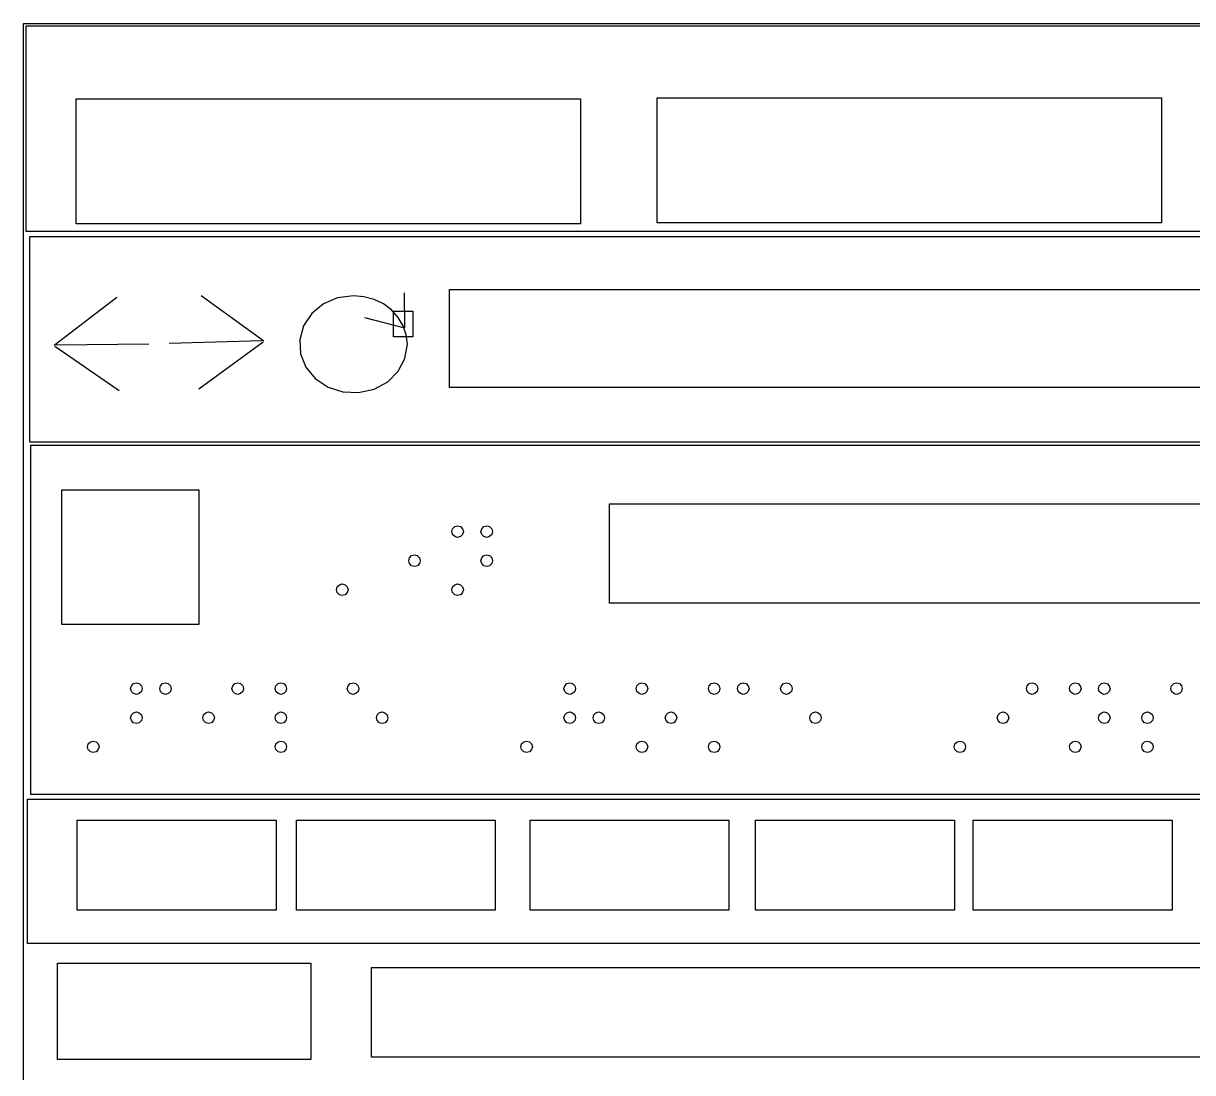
# Model space of a CAD drawing. Extents: x 16 to 241, y 14 to 239.
# Drawn here: x 15.6 to 143.3, y 124.5 to 239.1 of the extents above; entities that cross this region are included whole.
import ezdxf

# ---------------------------------------------------------------- set-up
doc = ezdxf.new("R2010")
doc.units = 0

msp = doc.modelspace()

# ---------------------------------------------------------------- linework, layer by layer
at = {"layer": 'Layer 1'}
for p, q in [((15.622904, 239.051199), (240.622904, 239.051199)), ((15.622904, 14.051199), (15.622904, 239.051199)), ((15.938021, 238.796502), (240.662131, 238.796502)), ((15.938021, 216.316411), (15.938021, 238.796502)), ((21.394562, 230.830282), (76.421986, 230.830282)), ((21.394562, 217.18208), (21.394562, 230.830282)), ((76.421986, 230.830282), (76.421986, 217.18208)), ((84.816246, 230.927874), (139.84367, 230.927874)), ((84.816246, 217.279672), (84.816246, 230.927874)), ((139.84367, 230.927874), (139.84367, 217.279672)), ((76.421986, 217.18208), (21.394562, 217.18208)), ((139.84367, 217.279672), (84.816246, 217.279672)), ((240.662131, 216.316411), (15.938021, 216.316411)), ((16.315874, 215.803894), (240.651204, 215.803894)), ((16.315874, 193.32303), (16.315874, 215.803894)), ((35.03375, 209.343984), (41.872516, 204.382913)), ((51.648441, 209.321102), (49.922377, 209.088294)), ((52.802209, 209.21828), (51.648441, 209.321102)), ((51.648441, 209.321102), (51.648441, 209.321102)), ((57.18871, 209.624085), (57.23199, 205.858437)), ((62.133102, 210.011616), (194.909742, 210.011616)), ((62.133102, 199.301016), (62.133102, 210.011616)), ((25.816397, 209.115187), (18.977631, 203.877905)), ((48.378059, 208.427519), (47.10932, 207.39525)), ((49.922377, 209.088294), (48.378059, 208.427519)), ((53.901119, 208.917495), (52.802209, 209.21828)), ((54.914292, 208.430269), (53.901119, 208.917495)), ((55.810848, 207.768121), (54.914292, 208.430269)), ((47.10932, 207.39525), (46.209994, 206.047961)), ((52.860378, 206.940519), (57.231993, 205.815154)), ((56.545967, 206.960562), (55.810848, 207.768121)), ((56.020058, 207.633053), (58.140941, 207.633053)), ((56.020058, 204.819637), (56.020058, 207.633053)), ((57.086888, 206.047961), (56.545967, 206.960562)), ((58.140941, 207.633053), (58.140941, 204.819637)), ((46.209994, 206.047961), (45.788248, 204.522489)), ((57.42082, 205.058134), (57.086888, 206.047961)), ((31.5278, 204.138233), (41.656099, 204.417457)), ((34.77405, 199.161914), (41.785949, 204.292851)), ((45.788248, 204.522489), (45.875017, 202.984485)), ((58.140941, 204.819637), (56.020058, 204.819637)), ((57.534973, 204.018894), (57.42082, 205.058134)), ((26.076097, 198.943606), (19.064198, 203.791339)), ((29.322347, 204.051038), (19.194048, 203.921189)), ((45.875017, 202.984485), (46.448284, 201.533645)), ((57.276509, 202.464167), (57.534973, 204.018894)), ((56.542914, 201.073145), (57.276509, 202.464167)), ((46.448284, 201.533645), (47.486034, 200.269667)), ((55.396885, 199.930348), (56.542914, 201.073145)), ((47.486034, 200.269667), (48.889308, 199.334929)), ((48.889308, 199.334929), (50.500036, 198.818567)), ((52.207534, 198.740411), (53.901119, 199.120293)), ((53.901119, 199.120293), (55.396885, 199.930348)), ((194.909742, 199.301016), (62.133102, 199.301016)), ((50.500036, 198.818567), (52.207534, 198.740411)), ((240.651204, 193.32303), (16.315874, 193.32303)), ((16.42671, 193.01104), (239.9286, 193.01104)), ((16.42671, 154.858692), (16.42671, 193.01104)), ((19.832645, 188.136032), (34.768341, 188.136032)), ((19.832645, 173.445184), (19.832645, 188.136032)), ((34.768341, 188.136032), (34.768341, 173.445184)), ((79.59346, 186.590942), (177.980431, 186.590942)), ((79.59346, 175.746515), (79.59346, 186.590942)), ((62.393998, 183.57488), (62.476108, 183.89238)), ((62.393998, 183.57488), (62.476108, 183.89238)), ((62.476108, 183.89238), (62.711496, 184.122293)), ((62.476108, 183.89238), (62.711496, 184.122293)), ((62.711496, 184.122293), (63.023521, 184.204403)), ((62.711496, 184.122293), (63.023521, 184.204403)), ((63.023521, 184.204403), (63.330073, 184.122293)), ((63.023521, 184.204403), (63.023521, 184.204403)), ((63.023521, 184.204403), (63.330073, 184.122293)), ((63.023521, 184.204403), (63.023521, 184.204403)), ((63.330073, 184.122293), (63.565461, 183.89238)), ((63.330073, 184.122293), (63.565461, 183.89238)), ((63.565461, 183.89238), (63.653051, 183.57488)), ((63.565461, 183.89238), (63.653051, 183.57488)), ((65.568998, 183.57488), (65.651108, 183.89238)), ((65.568998, 183.57488), (65.651108, 183.89238)), ((65.651108, 183.89238), (65.886495, 184.122293)), ((65.651108, 183.89238), (65.886495, 184.122293)), ((65.886495, 184.122293), (66.198521, 184.204403)), ((65.886495, 184.122293), (66.198521, 184.204403)), ((66.198521, 184.204403), (66.505073, 184.122293)), ((66.198521, 184.204403), (66.198521, 184.204403)), ((66.198521, 184.204403), (66.505073, 184.122293)), ((66.198521, 184.204403), (66.198521, 184.204403)), ((66.505073, 184.122293), (66.740461, 183.89238)), ((66.505073, 184.122293), (66.740461, 183.89238)), ((66.740461, 183.89238), (66.828051, 183.57488)), ((66.740461, 183.89238), (66.828051, 183.57488)), ((62.476108, 183.262854), (62.393998, 183.57488)), ((62.476108, 183.262854), (62.393998, 183.57488)), ((62.711496, 183.027466), (62.476108, 183.262854)), ((62.711496, 183.027466), (62.476108, 183.262854)), ((63.023521, 182.945356), (62.711496, 183.027466)), ((63.023521, 182.945356), (62.711496, 183.027466)), ((63.335547, 183.027466), (63.023521, 182.945356)), ((63.335547, 183.027466), (63.023521, 182.945356)), ((63.565461, 183.262854), (63.335547, 183.027466)), ((63.565461, 183.262854), (63.335547, 183.027466)), ((63.653051, 183.57488), (63.565461, 183.262854)), ((63.653051, 183.57488), (63.565461, 183.262854)), ((65.651108, 183.262854), (65.568998, 183.57488)), ((65.651108, 183.262854), (65.568998, 183.57488)), ((65.886495, 183.027466), (65.651108, 183.262854)), ((65.886495, 183.027466), (65.651108, 183.262854)), ((66.198521, 182.945356), (65.886495, 183.027466)), ((66.198521, 182.945356), (65.886495, 183.027466)), ((66.510547, 183.027466), (66.198521, 182.945356)), ((66.510547, 183.027466), (66.198521, 182.945356)), ((66.740461, 183.262854), (66.510547, 183.027466)), ((66.740461, 183.262854), (66.510547, 183.027466)), ((66.828051, 183.57488), (66.740461, 183.262854)), ((66.828051, 183.57488), (66.740461, 183.262854)), ((57.686242, 180.399881), (57.768352, 180.717381)), ((57.686242, 180.399881), (57.768352, 180.717381)), ((57.768352, 180.087855), (57.686242, 180.399881)), ((57.768352, 180.087855), (57.686242, 180.399881)), ((57.768352, 180.717381), (58.00374, 180.947294)), ((57.768352, 180.717381), (58.00374, 180.947294)), ((58.00374, 179.852467), (57.768352, 180.087855)), ((58.00374, 179.852467), (57.768352, 180.087855)), ((58.00374, 180.947294), (58.315766, 181.029404)), ((58.00374, 180.947294), (58.315766, 181.029404)), ((58.315766, 181.029404), (58.622318, 180.947294)), ((58.315766, 181.029404), (58.315766, 181.029404)), ((58.315766, 181.029404), (58.622318, 180.947294)), ((58.315766, 181.029404), (58.315766, 181.029404)), ((58.622318, 180.947294), (58.857706, 180.717381)), ((58.622318, 180.947294), (58.857706, 180.717381)), ((58.857706, 180.087855), (58.627792, 179.852467)), ((58.857706, 180.087855), (58.627792, 179.852467)), ((58.857706, 180.717381), (58.945296, 180.399881)), ((58.857706, 180.717381), (58.945296, 180.399881)), ((58.945296, 180.399881), (58.857706, 180.087855)), ((58.945296, 180.399881), (58.857706, 180.087855)), ((65.568998, 180.399881), (65.651108, 180.717381)), ((65.568998, 180.399881), (65.651108, 180.717381)), ((65.651108, 180.087855), (65.568998, 180.399881)), ((65.651108, 180.087855), (65.568998, 180.399881)), ((65.651108, 180.717381), (65.886495, 180.947294)), ((65.651108, 180.717381), (65.886495, 180.947294)), ((65.886495, 179.852467), (65.651108, 180.087855)), ((65.886495, 179.852467), (65.651108, 180.087855)), ((65.886495, 180.947294), (66.198521, 181.029404)), ((65.886495, 180.947294), (66.198521, 181.029404)), ((66.198521, 181.029404), (66.505073, 180.947294)), ((66.198521, 181.029404), (66.198521, 181.029404)), ((66.198521, 181.029404), (66.505073, 180.947294)), ((66.198521, 181.029404), (66.198521, 181.029404)), ((66.505073, 180.947294), (66.740461, 180.717381)), ((66.505073, 180.947294), (66.740461, 180.717381)), ((66.740461, 180.087855), (66.510547, 179.852467)), ((66.740461, 180.087855), (66.510547, 179.852467)), ((66.740461, 180.717381), (66.828051, 180.399881)), ((66.740461, 180.717381), (66.828051, 180.399881)), ((66.828051, 180.399881), (66.740461, 180.087855)), ((66.828051, 180.399881), (66.740461, 180.087855)), ((58.315766, 179.770357), (58.00374, 179.852467)), ((58.315766, 179.770357), (58.00374, 179.852467)), ((58.627792, 179.852467), (58.315766, 179.770357)), ((58.627792, 179.852467), (58.315766, 179.770357)), ((66.198521, 179.770357), (65.886495, 179.852467)), ((66.198521, 179.770357), (65.886495, 179.852467)), ((66.510547, 179.852467), (66.198521, 179.770357)), ((66.510547, 179.852467), (66.198521, 179.770357)), ((49.803487, 177.22488), (49.885597, 177.54238)), ((49.803487, 177.22488), (49.885597, 177.54238)), ((49.885597, 177.54238), (50.120985, 177.772294)), ((49.885597, 177.54238), (50.120985, 177.772294)), ((50.120985, 177.772294), (50.433011, 177.854404)), ((50.120985, 177.772294), (50.433011, 177.854404)), ((50.433011, 177.854404), (50.739563, 177.772294)), ((50.433011, 177.854404), (50.433011, 177.854404)), ((50.433011, 177.854404), (50.739563, 177.772294)), ((50.433011, 177.854404), (50.433011, 177.854404)), ((50.739563, 177.772294), (50.97495, 177.54238)), ((50.739563, 177.772294), (50.97495, 177.54238)), ((50.97495, 177.54238), (51.06254, 177.22488)), ((50.97495, 177.54238), (51.06254, 177.22488)), ((62.393998, 177.22488), (62.476108, 177.54238)), ((62.393998, 177.22488), (62.476108, 177.54238)), ((62.476108, 177.54238), (62.711496, 177.772294)), ((62.476108, 177.54238), (62.711496, 177.772294)), ((62.711496, 177.772294), (63.023521, 177.854404)), ((62.711496, 177.772294), (63.023521, 177.854404)), ((63.023521, 177.854404), (63.330073, 177.772294)), ((63.023521, 177.854404), (63.023521, 177.854404)), ((63.023521, 177.854404), (63.330073, 177.772294)), ((63.023521, 177.854404), (63.023521, 177.854404)), ((63.330073, 177.772294), (63.565461, 177.54238)), ((63.330073, 177.772294), (63.565461, 177.54238)), ((63.565461, 177.54238), (63.653051, 177.22488)), ((63.565461, 177.54238), (63.653051, 177.22488)), ((49.885597, 176.912854), (49.803487, 177.22488)), ((49.885597, 176.912854), (49.803487, 177.22488)), ((50.120985, 176.677466), (49.885597, 176.912854)), ((50.120985, 176.677466), (49.885597, 176.912854)), ((50.433011, 176.595356), (50.120985, 176.677466)), ((50.433011, 176.595356), (50.120985, 176.677466)), ((50.745037, 176.677466), (50.433011, 176.595356)), ((50.745037, 176.677466), (50.433011, 176.595356)), ((50.97495, 176.912854), (50.745037, 176.677466)), ((50.97495, 176.912854), (50.745037, 176.677466)), ((51.06254, 177.22488), (50.97495, 176.912854)), ((51.06254, 177.22488), (50.97495, 176.912854)), ((62.476108, 176.912854), (62.393998, 177.22488)), ((62.476108, 176.912854), (62.393998, 177.22488)), ((62.711496, 176.677466), (62.476108, 176.912854)), ((62.711496, 176.677466), (62.476108, 176.912854)), ((63.023521, 176.595356), (62.711496, 176.677466)), ((63.023521, 176.595356), (62.711496, 176.677466)), ((63.335547, 176.677466), (63.023521, 176.595356)), ((63.335547, 176.677466), (63.023521, 176.595356)), ((63.565461, 176.912854), (63.335547, 176.677466)), ((63.565461, 176.912854), (63.335547, 176.677466)), ((63.653051, 177.22488), (63.565461, 176.912854)), ((63.653051, 177.22488), (63.565461, 176.912854)), ((177.980431, 175.746515), (79.59346, 175.746515)), ((34.768341, 173.445184), (19.832645, 173.445184)), ((27.333174, 166.435559), (27.415284, 166.753059)), ((27.333174, 166.435559), (27.415284, 166.753059)), ((27.415284, 166.123533), (27.333174, 166.435559)), ((27.415284, 166.123533), (27.333174, 166.435559)), ((27.415284, 166.753059), (27.650672, 166.982973)), ((27.415284, 166.753059), (27.650672, 166.982973)), ((27.650672, 165.888145), (27.415284, 166.123533)), ((27.650672, 165.888145), (27.415284, 166.123533)), ((27.650672, 166.982973), (27.962698, 167.065083)), ((27.650672, 166.982973), (27.962698, 167.065083)), ((27.962698, 167.065083), (28.26925, 166.982973)), ((27.962698, 167.065083), (27.962698, 167.065083)), ((27.962698, 167.065083), (28.26925, 166.982973)), ((27.962698, 167.065083), (27.962698, 167.065083)), ((28.26925, 166.982973), (28.504638, 166.753059)), ((28.26925, 166.982973), (28.504638, 166.753059)), ((28.504638, 166.123533), (28.274724, 165.888145)), ((28.504638, 166.123533), (28.274724, 165.888145)), ((28.504638, 166.753059), (28.592228, 166.435559)), ((28.504638, 166.753059), (28.592228, 166.435559)), ((28.592228, 166.435559), (28.504638, 166.123533)), ((28.592228, 166.435559), (28.504638, 166.123533)), ((30.508174, 166.435559), (30.590284, 166.753059)), ((30.508174, 166.435559), (30.590284, 166.753059)), ((30.590284, 166.123533), (30.508174, 166.435559)), ((30.590284, 166.123533), (30.508174, 166.435559)), ((30.590284, 166.753059), (30.825672, 166.982973)), ((30.590284, 166.753059), (30.825672, 166.982973)), ((30.825672, 165.888145), (30.590284, 166.123533)), ((30.825672, 165.888145), (30.590284, 166.123533)), ((30.825672, 166.982973), (31.137698, 167.065083)), ((30.825672, 166.982973), (31.137698, 167.065083)), ((31.137698, 167.065083), (31.44425, 166.982973)), ((31.137698, 167.065083), (31.137698, 167.065083)), ((31.137698, 167.065083), (31.44425, 166.982973)), ((31.137698, 167.065083), (31.137698, 167.065083)), ((31.44425, 166.982973), (31.679638, 166.753059)), ((31.44425, 166.982973), (31.679638, 166.753059)), ((31.679638, 166.123533), (31.449724, 165.888145)), ((31.679638, 166.123533), (31.449724, 165.888145)), ((31.679638, 166.753059), (31.767228, 166.435559)), ((31.679638, 166.753059), (31.767228, 166.435559)), ((31.767228, 166.435559), (31.679638, 166.123533)), ((31.767228, 166.435559), (31.679638, 166.123533)), ((38.390929, 166.435559), (38.473039, 166.753059)), ((38.390929, 166.435559), (38.473039, 166.753059)), ((38.473039, 166.123533), (38.390929, 166.435559)), ((38.473039, 166.123533), (38.390929, 166.435559)), ((38.473039, 166.753059), (38.708427, 166.982973)), ((38.473039, 166.753059), (38.708427, 166.982973)), ((38.708427, 165.888145), (38.473039, 166.123533)), ((38.708427, 165.888145), (38.473039, 166.123533)), ((38.708427, 166.982973), (39.020453, 167.065083)), ((38.708427, 166.982973), (39.020453, 167.065083)), ((39.020453, 167.065083), (39.327005, 166.982973)), ((39.020453, 167.065083), (39.020453, 167.065083)), ((39.020453, 167.065083), (39.327005, 166.982973)), ((39.020453, 167.065083), (39.020453, 167.065083)), ((39.327005, 166.982973), (39.562393, 166.753059)), ((39.327005, 166.982973), (39.562393, 166.753059)), ((39.562393, 166.123533), (39.332479, 165.888145)), ((39.562393, 166.123533), (39.332479, 165.888145)), ((39.562393, 166.753059), (39.649983, 166.435559)), ((39.562393, 166.753059), (39.649983, 166.435559)), ((39.649983, 166.435559), (39.562393, 166.123533)), ((39.649983, 166.435559), (39.562393, 166.123533)), ((43.098685, 166.435559), (43.180795, 166.753059)), ((43.098685, 166.435559), (43.180795, 166.753059)), ((43.180795, 166.123533), (43.098685, 166.435559)), ((43.180795, 166.123533), (43.098685, 166.435559)), ((43.180795, 166.753059), (43.416183, 166.982973)), ((43.180795, 166.753059), (43.416183, 166.982973)), ((43.416183, 165.888145), (43.180795, 166.123533)), ((43.416183, 165.888145), (43.180795, 166.123533)), ((43.416183, 166.982973), (43.728209, 167.065083)), ((43.416183, 166.982973), (43.728209, 167.065083)), ((43.728209, 167.065083), (44.03476, 166.982973)), ((43.728209, 167.065083), (43.728209, 167.065083)), ((43.728209, 167.065083), (44.03476, 166.982973)), ((43.728209, 167.065083), (43.728209, 167.065083)), ((44.03476, 166.982973), (44.270148, 166.753059)), ((44.03476, 166.982973), (44.270148, 166.753059)), ((44.270148, 166.123533), (44.040234, 165.888145)), ((44.270148, 166.123533), (44.040234, 165.888145)), ((44.270148, 166.753059), (44.357738, 166.435559)), ((44.270148, 166.753059), (44.357738, 166.435559)), ((44.357738, 166.435559), (44.270148, 166.123533)), ((44.357738, 166.435559), (44.270148, 166.123533)), ((50.98144, 166.435559), (51.06355, 166.753059)), ((50.98144, 166.435559), (51.06355, 166.753059)), ((51.06355, 166.123533), (50.98144, 166.435559)), ((51.06355, 166.123533), (50.98144, 166.435559)), ((51.06355, 166.753059), (51.298938, 166.982973)), ((51.06355, 166.753059), (51.298938, 166.982973)), ((51.298938, 165.888145), (51.06355, 166.123533)), ((51.298938, 165.888145), (51.06355, 166.123533)), ((51.298938, 166.982973), (51.610964, 167.065083)), ((51.298938, 166.982973), (51.610964, 167.065083)), ((51.610964, 167.065083), (51.917516, 166.982973)), ((51.610964, 167.065083), (51.610964, 167.065083)), ((51.610964, 167.065083), (51.917516, 166.982973)), ((51.610964, 167.065083), (51.610964, 167.065083)), ((51.917516, 166.982973), (52.152903, 166.753059)), ((51.917516, 166.982973), (52.152903, 166.753059)), ((52.152903, 166.123533), (51.92299, 165.888145)), ((52.152903, 166.123533), (51.92299, 165.888145)), ((52.152903, 166.753059), (52.240493, 166.435559)), ((52.152903, 166.753059), (52.240493, 166.435559)), ((52.240493, 166.435559), (52.152903, 166.123533)), ((52.240493, 166.435559), (52.152903, 166.123533)), ((74.629706, 166.435559), (74.711816, 166.753059)), ((74.629706, 166.435559), (74.711816, 166.753059)), ((74.711816, 166.123533), (74.629706, 166.435559)), ((74.711816, 166.123533), (74.629706, 166.435559)), ((74.711816, 166.753059), (74.947204, 166.982973)), ((74.711816, 166.753059), (74.947204, 166.982973)), ((74.947204, 165.888145), (74.711816, 166.123533)), ((74.947204, 165.888145), (74.711816, 166.123533)), ((74.947204, 166.982973), (75.25923, 167.065083)), ((74.947204, 166.982973), (75.25923, 167.065083)), ((75.25923, 167.065083), (75.565781, 166.982973)), ((75.25923, 167.065083), (75.25923, 167.065083)), ((75.25923, 167.065083), (75.565781, 166.982973)), ((75.25923, 167.065083), (75.25923, 167.065083)), ((75.565781, 166.982973), (75.801169, 166.753059)), ((75.565781, 166.982973), (75.801169, 166.753059)), ((75.801169, 166.123533), (75.571255, 165.888145)), ((75.801169, 166.123533), (75.571255, 165.888145)), ((75.801169, 166.753059), (75.888759, 166.435559)), ((75.801169, 166.753059), (75.888759, 166.435559)), ((75.888759, 166.435559), (75.801169, 166.123533)), ((75.888759, 166.435559), (75.801169, 166.123533)), ((82.512461, 166.435559), (82.594571, 166.753059)), ((82.512461, 166.435559), (82.594571, 166.753059)), ((82.594571, 166.123533), (82.512461, 166.435559)), ((82.594571, 166.123533), (82.512461, 166.435559)), ((82.594571, 166.753059), (82.829959, 166.982973)), ((82.594571, 166.753059), (82.829959, 166.982973)), ((82.829959, 165.888145), (82.594571, 166.123533)), ((82.829959, 165.888145), (82.594571, 166.123533)), ((82.829959, 166.982973), (83.141985, 167.065083)), ((82.829959, 166.982973), (83.141985, 167.065083)), ((83.141985, 167.065083), (83.448537, 166.982973)), ((83.141985, 167.065083), (83.141985, 167.065083)), ((83.141985, 167.065083), (83.448537, 166.982973)), ((83.141985, 167.065083), (83.141985, 167.065083)), ((83.448537, 166.982973), (83.683925, 166.753059)), ((83.448537, 166.982973), (83.683925, 166.753059)), ((83.683925, 166.123533), (83.454011, 165.888145)), ((83.683925, 166.123533), (83.454011, 165.888145)), ((83.683925, 166.753059), (83.771515, 166.435559)), ((83.683925, 166.753059), (83.771515, 166.435559)), ((83.771515, 166.435559), (83.683925, 166.123533)), ((83.771515, 166.435559), (83.683925, 166.123533)), ((90.395213, 166.435559), (90.477323, 166.753059)), ((90.395213, 166.435559), (90.477323, 166.753059)), ((90.477323, 166.123533), (90.395213, 166.435559)), ((90.477323, 166.123533), (90.395213, 166.435559)), ((90.477323, 166.753059), (90.712711, 166.982973)), ((90.477323, 166.753059), (90.712711, 166.982973)), ((90.712711, 165.888145), (90.477323, 166.123533)), ((90.712711, 165.888145), (90.477323, 166.123533)), ((90.712711, 166.982973), (91.024736, 167.065083)), ((90.712711, 166.982973), (91.024736, 167.065083)), ((91.024736, 167.065083), (91.331288, 166.982973)), ((91.024736, 167.065083), (91.024736, 167.065083)), ((91.024736, 167.065083), (91.331288, 166.982973)), ((91.024736, 167.065083), (91.024736, 167.065083)), ((91.331288, 166.982973), (91.566676, 166.753059)), ((91.331288, 166.982973), (91.566676, 166.753059)), ((91.566676, 166.123533), (91.336762, 165.888145)), ((91.566676, 166.123533), (91.336762, 165.888145)), ((91.566676, 166.753059), (91.654266, 166.435559)), ((91.566676, 166.753059), (91.654266, 166.435559)), ((91.654266, 166.435559), (91.566676, 166.123533)), ((91.654266, 166.435559), (91.566676, 166.123533)), ((93.570213, 166.435559), (93.652323, 166.753059)), ((93.570213, 166.435559), (93.652323, 166.753059)), ((93.652323, 166.123533), (93.570213, 166.435559)), ((93.652323, 166.123533), (93.570213, 166.435559)), ((93.652323, 166.753059), (93.88771, 166.982973)), ((93.652323, 166.753059), (93.88771, 166.982973)), ((93.88771, 165.888145), (93.652323, 166.123533)), ((93.88771, 165.888145), (93.652323, 166.123533)), ((93.88771, 166.982973), (94.199736, 167.065083)), ((93.88771, 166.982973), (94.199736, 167.065083)), ((94.199736, 167.065083), (94.506288, 166.982973)), ((94.199736, 167.065083), (94.199736, 167.065083)), ((94.199736, 167.065083), (94.506288, 166.982973)), ((94.199736, 167.065083), (94.199736, 167.065083)), ((94.506288, 166.982973), (94.741676, 166.753059)), ((94.506288, 166.982973), (94.741676, 166.753059)), ((94.741676, 166.123533), (94.511762, 165.888145)), ((94.741676, 166.123533), (94.511762, 165.888145)), ((94.741676, 166.753059), (94.829266, 166.435559)), ((94.741676, 166.753059), (94.829266, 166.435559)), ((94.829266, 166.435559), (94.741676, 166.123533)), ((94.829266, 166.435559), (94.741676, 166.123533)), ((98.277972, 166.435559), (98.360082, 166.753059)), ((98.277972, 166.435559), (98.360082, 166.753059)), ((98.360082, 166.123533), (98.277972, 166.435559)), ((98.360082, 166.123533), (98.277972, 166.435559)), ((98.360082, 166.753059), (98.59547, 166.982973)), ((98.360082, 166.753059), (98.59547, 166.982973)), ((98.59547, 165.888145), (98.360082, 166.123533)), ((98.59547, 165.888145), (98.360082, 166.123533)), ((98.59547, 166.982973), (98.907495, 167.065083)), ((98.59547, 166.982973), (98.907495, 167.065083)), ((98.907495, 167.065083), (99.214047, 166.982973)), ((98.907495, 167.065083), (98.907495, 167.065083)), ((98.907495, 167.065083), (99.214047, 166.982973)), ((98.907495, 167.065083), (98.907495, 167.065083)), ((99.214047, 166.982973), (99.449435, 166.753059)), ((99.214047, 166.982973), (99.449435, 166.753059)), ((99.449435, 166.123533), (99.219521, 165.888145)), ((99.449435, 166.123533), (99.219521, 165.888145)), ((99.449435, 166.753059), (99.537025, 166.435559)), ((99.449435, 166.753059), (99.537025, 166.435559)), ((99.537025, 166.435559), (99.449435, 166.123533)), ((99.537025, 166.435559), (99.449435, 166.123533)), ((125.10124, 166.435559), (125.18334, 166.753059)), ((125.10124, 166.435559), (125.18334, 166.753059)), ((125.18334, 166.123533), (125.10124, 166.435559)), ((125.18334, 166.123533), (125.10124, 166.435559)), ((125.18334, 166.753059), (125.41873, 166.982973)), ((125.18334, 166.753059), (125.41873, 166.982973)), ((125.41873, 165.888145), (125.18334, 166.123533)), ((125.41873, 165.888145), (125.18334, 166.123533)), ((125.41873, 166.982973), (125.73076, 167.065083)), ((125.41873, 166.982973), (125.73076, 167.065083)), ((125.73076, 167.065083), (126.03731, 166.982973)), ((125.73076, 167.065083), (125.73076, 167.065083)), ((125.73076, 167.065083), (126.03731, 166.982973)), ((125.73076, 167.065083), (125.73076, 167.065083)), ((126.03731, 166.982973), (126.2727, 166.753059)), ((126.03731, 166.982973), (126.2727, 166.753059)), ((126.2727, 166.123533), (126.04278, 165.888145)), ((126.2727, 166.123533), (126.04278, 165.888145)), ((126.2727, 166.753059), (126.3603, 166.435559)), ((126.2727, 166.753059), (126.3603, 166.435559)), ((126.3603, 166.435559), (126.2727, 166.123533)), ((126.3603, 166.435559), (126.2727, 166.123533)), ((129.809, 166.435559), (129.8911, 166.753059)), ((129.809, 166.435559), (129.8911, 166.753059)), ((129.8911, 166.123533), (129.809, 166.435559)), ((129.8911, 166.123533), (129.809, 166.435559)), ((129.8911, 166.753059), (130.12649, 166.982973)), ((129.8911, 166.753059), (130.12649, 166.982973)), ((130.12649, 165.888145), (129.8911, 166.123533)), ((130.12649, 165.888145), (129.8911, 166.123533)), ((130.12649, 166.982973), (130.43852, 167.065083)), ((130.12649, 166.982973), (130.43852, 167.065083)), ((130.43852, 167.065083), (130.74507, 166.982973)), ((130.43852, 167.065083), (130.43852, 167.065083)), ((130.43852, 167.065083), (130.74507, 166.982973)), ((130.43852, 167.065083), (130.43852, 167.065083)), ((130.74507, 166.982973), (130.98046, 166.753059)), ((130.74507, 166.982973), (130.98046, 166.753059)), ((130.98046, 166.123533), (130.75054, 165.888145)), ((130.98046, 166.123533), (130.75054, 165.888145)), ((130.98046, 166.753059), (131.06806, 166.435559)), ((130.98046, 166.753059), (131.06806, 166.435559)), ((131.06806, 166.435559), (130.98046, 166.123533)), ((131.06806, 166.435559), (130.98046, 166.123533)), ((132.984, 166.435559), (133.0661, 166.753059)), ((132.984, 166.435559), (133.0661, 166.753059)), ((133.0661, 166.123533), (132.984, 166.435559)), ((133.0661, 166.123533), (132.984, 166.435559)), ((133.0661, 166.753059), (133.30149, 166.982973)), ((133.0661, 166.753059), (133.30149, 166.982973)), ((133.30149, 165.888145), (133.0661, 166.123533)), ((133.30149, 165.888145), (133.0661, 166.123533)), ((133.30149, 166.982973), (133.61352, 167.065083)), ((133.30149, 166.982973), (133.61352, 167.065083)), ((133.61352, 167.065083), (133.92007, 166.982973)), ((133.61352, 167.065083), (133.61352, 167.065083)), ((133.61352, 167.065083), (133.92007, 166.982973)), ((133.61352, 167.065083), (133.61352, 167.065083)), ((133.92007, 166.982973), (134.15546, 166.753059)), ((133.92007, 166.982973), (134.15546, 166.753059)), ((134.15546, 166.123533), (133.92554, 165.888145)), ((134.15546, 166.123533), (133.92554, 165.888145)), ((134.15546, 166.753059), (134.24306, 166.435559)), ((134.15546, 166.753059), (134.24306, 166.435559)), ((134.24306, 166.435559), (134.15546, 166.123533)), ((134.24306, 166.435559), (134.15546, 166.123533)), ((140.86676, 166.435559), (140.94886, 166.753059)), ((140.86676, 166.435559), (140.94886, 166.753059)), ((140.94886, 166.123533), (140.86676, 166.435559)), ((140.94886, 166.123533), (140.86676, 166.435559)), ((140.94886, 166.753059), (141.18425, 166.982973)), ((140.94886, 166.753059), (141.18425, 166.982973)), ((141.18425, 165.888145), (140.94886, 166.123533)), ((141.18425, 165.888145), (140.94886, 166.123533)), ((141.18425, 166.982973), (141.49628, 167.065083)), ((141.18425, 166.982973), (141.49628, 167.065083)), ((141.49628, 167.065083), (141.80283, 166.982973)), ((141.49628, 167.065083), (141.49628, 167.065083)), ((141.49628, 167.065083), (141.80283, 166.982973)), ((141.49628, 167.065083), (141.49628, 167.065083)), ((141.80283, 166.982973), (142.03822, 166.753059)), ((141.80283, 166.982973), (142.03822, 166.753059)), ((142.03822, 166.123533), (141.8083, 165.888145)), ((142.03822, 166.123533), (141.8083, 165.888145)), ((142.03822, 166.753059), (142.12582, 166.435559)), ((142.03822, 166.753059), (142.12582, 166.435559)), ((142.12582, 166.435559), (142.03822, 166.123533)), ((142.12582, 166.435559), (142.03822, 166.123533)), ((27.962698, 165.806035), (27.650672, 165.888145)), ((27.962698, 165.806035), (27.650672, 165.888145)), ((28.274724, 165.888145), (27.962698, 165.806035)), ((28.274724, 165.888145), (27.962698, 165.806035)), ((31.137698, 165.806035), (30.825672, 165.888145)), ((31.137698, 165.806035), (30.825672, 165.888145)), ((31.449724, 165.888145), (31.137698, 165.806035)), ((31.449724, 165.888145), (31.137698, 165.806035)), ((39.020453, 165.806035), (38.708427, 165.888145)), ((39.020453, 165.806035), (38.708427, 165.888145)), ((39.332479, 165.888145), (39.020453, 165.806035)), ((39.332479, 165.888145), (39.020453, 165.806035)), ((43.728209, 165.806035), (43.416183, 165.888145)), ((43.728209, 165.806035), (43.416183, 165.888145)), ((44.040234, 165.888145), (43.728209, 165.806035)), ((44.040234, 165.888145), (43.728209, 165.806035)), ((51.610964, 165.806035), (51.298938, 165.888145)), ((51.610964, 165.806035), (51.298938, 165.888145)), ((51.92299, 165.888145), (51.610964, 165.806035)), ((51.92299, 165.888145), (51.610964, 165.806035)), ((75.25923, 165.806035), (74.947204, 165.888145)), ((75.25923, 165.806035), (74.947204, 165.888145)), ((75.571255, 165.888145), (75.25923, 165.806035)), ((75.571255, 165.888145), (75.25923, 165.806035)), ((83.141985, 165.806035), (82.829959, 165.888145)), ((83.141985, 165.806035), (82.829959, 165.888145)), ((83.454011, 165.888145), (83.141985, 165.806035)), ((83.454011, 165.888145), (83.141985, 165.806035)), ((91.024736, 165.806035), (90.712711, 165.888145)), ((91.024736, 165.806035), (90.712711, 165.888145)), ((91.336762, 165.888145), (91.024736, 165.806035)), ((91.336762, 165.888145), (91.024736, 165.806035)), ((94.199736, 165.806035), (93.88771, 165.888145)), ((94.199736, 165.806035), (93.88771, 165.888145)), ((94.511762, 165.888145), (94.199736, 165.806035)), ((94.511762, 165.888145), (94.199736, 165.806035)), ((98.907495, 165.806035), (98.59547, 165.888145)), ((98.907495, 165.806035), (98.59547, 165.888145)), ((99.219521, 165.888145), (98.907495, 165.806035)), ((99.219521, 165.888145), (98.907495, 165.806035)), ((125.73076, 165.806035), (125.41873, 165.888145)), ((125.73076, 165.806035), (125.41873, 165.888145)), ((126.04278, 165.888145), (125.73076, 165.806035)), ((126.04278, 165.888145), (125.73076, 165.806035)), ((130.43852, 165.806035), (130.12649, 165.888145)), ((130.43852, 165.806035), (130.12649, 165.888145)), ((130.75054, 165.888145), (130.43852, 165.806035)), ((130.75054, 165.888145), (130.43852, 165.806035)), ((133.61352, 165.806035), (133.30149, 165.888145)), ((133.61352, 165.806035), (133.30149, 165.888145)), ((133.92554, 165.888145), (133.61352, 165.806035)), ((133.92554, 165.888145), (133.61352, 165.806035)), ((141.49628, 165.806035), (141.18425, 165.888145)), ((141.49628, 165.806035), (141.18425, 165.888145)), ((141.8083, 165.888145), (141.49628, 165.806035)), ((141.8083, 165.888145), (141.49628, 165.806035)), ((27.333174, 163.260559), (27.415284, 163.578059)), ((27.333174, 163.260559), (27.415284, 163.578059)), ((27.415284, 163.578059), (27.650672, 163.807973)), ((27.415284, 163.578059), (27.650672, 163.807973)), ((27.650672, 163.807973), (27.962698, 163.890083)), ((27.650672, 163.807973), (27.962698, 163.890083)), ((27.962698, 163.890083), (28.26925, 163.807973)), ((27.962698, 163.890083), (27.962698, 163.890083)), ((27.962698, 163.890083), (28.26925, 163.807973)), ((27.962698, 163.890083), (27.962698, 163.890083)), ((28.26925, 163.807973), (28.504638, 163.578059)), ((28.26925, 163.807973), (28.504638, 163.578059)), ((28.504638, 163.578059), (28.592228, 163.260559)), ((28.504638, 163.578059), (28.592228, 163.260559)), ((35.215929, 163.260559), (35.298039, 163.578059)), ((35.215929, 163.260559), (35.298039, 163.578059)), ((35.298039, 163.578059), (35.533427, 163.807973)), ((35.298039, 163.578059), (35.533427, 163.807973)), ((35.533427, 163.807973), (35.845453, 163.890083)), ((35.533427, 163.807973), (35.845453, 163.890083)), ((35.845453, 163.890083), (36.152005, 163.807973)), ((35.845453, 163.890083), (35.845453, 163.890083)), ((35.845453, 163.890083), (36.152005, 163.807973)), ((35.845453, 163.890083), (35.845453, 163.890083)), ((36.152005, 163.807973), (36.387393, 163.578059)), ((36.152005, 163.807973), (36.387393, 163.578059)), ((36.387393, 163.578059), (36.474983, 163.260559)), ((36.387393, 163.578059), (36.474983, 163.260559)), ((43.098685, 163.260559), (43.180795, 163.578059)), ((43.098685, 163.260559), (43.180795, 163.578059)), ((43.180795, 163.578059), (43.416183, 163.807973)), ((43.180795, 163.578059), (43.416183, 163.807973)), ((43.416183, 163.807973), (43.728209, 163.890083)), ((43.416183, 163.807973), (43.728209, 163.890083)), ((43.728209, 163.890083), (44.03476, 163.807973)), ((43.728209, 163.890083), (43.728209, 163.890083)), ((43.728209, 163.890083), (44.03476, 163.807973)), ((43.728209, 163.890083), (43.728209, 163.890083)), ((44.03476, 163.807973), (44.270148, 163.578059)), ((44.03476, 163.807973), (44.270148, 163.578059)), ((44.270148, 163.578059), (44.357738, 163.260559)), ((44.270148, 163.578059), (44.357738, 163.260559)), ((54.15644, 163.260559), (54.23855, 163.578059)), ((54.15644, 163.260559), (54.23855, 163.578059)), ((54.23855, 163.578059), (54.473938, 163.807973)), ((54.23855, 163.578059), (54.473938, 163.807973)), ((54.473938, 163.807973), (54.785964, 163.890083)), ((54.473938, 163.807973), (54.785964, 163.890083)), ((54.785964, 163.890083), (55.092515, 163.807973)), ((54.785964, 163.890083), (54.785964, 163.890083)), ((54.785964, 163.890083), (55.092515, 163.807973)), ((54.785964, 163.890083), (54.785964, 163.890083)), ((55.092515, 163.807973), (55.327903, 163.578059)), ((55.092515, 163.807973), (55.327903, 163.578059)), ((55.327903, 163.578059), (55.415493, 163.260559)), ((55.327903, 163.578059), (55.415493, 163.260559)), ((74.629706, 163.260559), (74.711816, 163.578059)), ((74.629706, 163.260559), (74.711816, 163.578059)), ((74.711816, 163.578059), (74.947204, 163.807973)), ((74.711816, 163.578059), (74.947204, 163.807973)), ((74.947204, 163.807973), (75.25923, 163.890083)), ((74.947204, 163.807973), (75.25923, 163.890083)), ((75.25923, 163.890083), (75.565781, 163.807973)), ((75.25923, 163.890083), (75.25923, 163.890083)), ((75.25923, 163.890083), (75.565781, 163.807973)), ((75.25923, 163.890083), (75.25923, 163.890083)), ((75.565781, 163.807973), (75.801169, 163.578059)), ((75.565781, 163.807973), (75.801169, 163.578059)), ((75.801169, 163.578059), (75.888759, 163.260559)), ((75.801169, 163.578059), (75.888759, 163.260559)), ((77.804706, 163.260559), (77.886816, 163.578059)), ((77.804706, 163.260559), (77.886816, 163.578059)), ((77.886816, 163.578059), (78.122204, 163.807973)), ((77.886816, 163.578059), (78.122204, 163.807973)), ((78.122204, 163.807973), (78.43423, 163.890083)), ((78.122204, 163.807973), (78.43423, 163.890083)), ((78.43423, 163.890083), (78.740781, 163.807973)), ((78.43423, 163.890083), (78.43423, 163.890083)), ((78.43423, 163.890083), (78.740781, 163.807973)), ((78.43423, 163.890083), (78.43423, 163.890083)), ((78.740781, 163.807973), (78.976169, 163.578059)), ((78.740781, 163.807973), (78.976169, 163.578059)), ((78.976169, 163.578059), (79.063759, 163.260559)), ((78.976169, 163.578059), (79.063759, 163.260559)), ((85.687461, 163.260559), (85.769571, 163.578059)), ((85.687461, 163.260559), (85.769571, 163.578059)), ((85.769571, 163.578059), (86.004959, 163.807973)), ((85.769571, 163.578059), (86.004959, 163.807973)), ((86.004959, 163.807973), (86.316985, 163.890083)), ((86.004959, 163.807973), (86.316985, 163.890083)), ((86.316985, 163.890083), (86.623537, 163.807973)), ((86.316985, 163.890083), (86.316985, 163.890083)), ((86.316985, 163.890083), (86.623537, 163.807973)), ((86.316985, 163.890083), (86.316985, 163.890083)), ((86.623537, 163.807973), (86.858925, 163.578059)), ((86.623537, 163.807973), (86.858925, 163.578059)), ((86.858925, 163.578059), (86.946515, 163.260559)), ((86.858925, 163.578059), (86.946515, 163.260559)), ((101.45298, 163.260559), (101.53508, 163.578059)), ((101.45298, 163.260559), (101.53508, 163.578059)), ((101.53508, 163.578059), (101.77047, 163.807973)), ((101.53508, 163.578059), (101.77047, 163.807973)), ((101.77047, 163.807973), (102.0825, 163.890083)), ((101.77047, 163.807973), (102.0825, 163.890083)), ((102.0825, 163.890083), (102.38905, 163.807973)), ((102.0825, 163.890083), (102.0825, 163.890083)), ((102.0825, 163.890083), (102.38905, 163.807973)), ((102.0825, 163.890083), (102.0825, 163.890083)), ((102.38905, 163.807973), (102.62444, 163.578059)), ((102.38905, 163.807973), (102.62444, 163.578059)), ((102.62444, 163.578059), (102.71204, 163.260559)), ((102.62444, 163.578059), (102.71204, 163.260559)), ((121.92624, 163.260559), (122.00834, 163.578059)), ((121.92624, 163.260559), (122.00834, 163.578059)), ((122.00834, 163.578059), (122.24373, 163.807973)), ((122.00834, 163.578059), (122.24373, 163.807973)), ((122.24373, 163.807973), (122.55576, 163.890083)), ((122.24373, 163.807973), (122.55576, 163.890083)), ((122.55576, 163.890083), (122.86231, 163.807973)), ((122.55576, 163.890083), (122.55576, 163.890083)), ((122.55576, 163.890083), (122.86231, 163.807973)), ((122.55576, 163.890083), (122.55576, 163.890083)), ((122.86231, 163.807973), (123.0977, 163.578059)), ((122.86231, 163.807973), (123.0977, 163.578059)), ((123.0977, 163.578059), (123.1853, 163.260559)), ((123.0977, 163.578059), (123.1853, 163.260559)), ((132.984, 163.260559), (133.0661, 163.578059)), ((132.984, 163.260559), (133.0661, 163.578059)), ((133.0661, 163.578059), (133.30149, 163.807973)), ((133.0661, 163.578059), (133.30149, 163.807973)), ((133.30149, 163.807973), (133.61352, 163.890083)), ((133.30149, 163.807973), (133.61352, 163.890083)), ((133.61352, 163.890083), (133.92007, 163.807973)), ((133.61352, 163.890083), (133.61352, 163.890083)), ((133.61352, 163.890083), (133.92007, 163.807973)), ((133.61352, 163.890083), (133.61352, 163.890083)), ((133.92007, 163.807973), (134.15546, 163.578059)), ((133.92007, 163.807973), (134.15546, 163.578059)), ((134.15546, 163.578059), (134.24306, 163.260559)), ((134.15546, 163.578059), (134.24306, 163.260559)), ((137.69176, 163.260559), (137.77386, 163.578059)), ((137.69176, 163.260559), (137.77386, 163.578059)), ((137.77386, 163.578059), (138.00925, 163.807973)), ((137.77386, 163.578059), (138.00925, 163.807973)), ((138.00925, 163.807973), (138.32128, 163.890083)), ((138.00925, 163.807973), (138.32128, 163.890083)), ((138.32128, 163.890083), (138.62783, 163.807973)), ((138.32128, 163.890083), (138.32128, 163.890083)), ((138.32128, 163.890083), (138.62783, 163.807973)), ((138.32128, 163.890083), (138.32128, 163.890083)), ((138.62783, 163.807973), (138.86322, 163.578059)), ((138.62783, 163.807973), (138.86322, 163.578059)), ((138.86322, 163.578059), (138.95082, 163.260559)), ((138.86322, 163.578059), (138.95082, 163.260559)), ((27.415284, 162.948533), (27.333174, 163.260559)), ((27.415284, 162.948533), (27.333174, 163.260559)), ((27.650672, 162.713146), (27.415284, 162.948533)), ((27.650672, 162.713146), (27.415284, 162.948533)), ((27.962698, 162.631036), (27.650672, 162.713146)), ((27.962698, 162.631036), (27.650672, 162.713146)), ((28.274724, 162.713146), (27.962698, 162.631036)), ((28.274724, 162.713146), (27.962698, 162.631036)), ((28.504638, 162.948533), (28.274724, 162.713146)), ((28.504638, 162.948533), (28.274724, 162.713146)), ((28.592228, 163.260559), (28.504638, 162.948533)), ((28.592228, 163.260559), (28.504638, 162.948533)), ((35.298039, 162.948533), (35.215929, 163.260559)), ((35.298039, 162.948533), (35.215929, 163.260559)), ((35.533427, 162.713146), (35.298039, 162.948533)), ((35.533427, 162.713146), (35.298039, 162.948533)), ((35.845453, 162.631036), (35.533427, 162.713146)), ((35.845453, 162.631036), (35.533427, 162.713146)), ((36.157479, 162.713146), (35.845453, 162.631036)), ((36.157479, 162.713146), (35.845453, 162.631036)), ((36.387393, 162.948533), (36.157479, 162.713146)), ((36.387393, 162.948533), (36.157479, 162.713146)), ((36.474983, 163.260559), (36.387393, 162.948533)), ((36.474983, 163.260559), (36.387393, 162.948533)), ((43.180795, 162.948533), (43.098685, 163.260559)), ((43.180795, 162.948533), (43.098685, 163.260559)), ((43.416183, 162.713146), (43.180795, 162.948533)), ((43.416183, 162.713146), (43.180795, 162.948533)), ((43.728209, 162.631036), (43.416183, 162.713146)), ((43.728209, 162.631036), (43.416183, 162.713146)), ((44.040234, 162.713146), (43.728209, 162.631036)), ((44.040234, 162.713146), (43.728209, 162.631036)), ((44.270148, 162.948533), (44.040234, 162.713146)), ((44.270148, 162.948533), (44.040234, 162.713146)), ((44.357738, 163.260559), (44.270148, 162.948533)), ((44.357738, 163.260559), (44.270148, 162.948533)), ((54.23855, 162.948533), (54.15644, 163.260559)), ((54.23855, 162.948533), (54.15644, 163.260559)), ((54.473938, 162.713146), (54.23855, 162.948533)), ((54.473938, 162.713146), (54.23855, 162.948533)), ((54.785964, 162.631036), (54.473938, 162.713146)), ((54.785964, 162.631036), (54.473938, 162.713146)), ((55.09799, 162.713146), (54.785964, 162.631036)), ((55.09799, 162.713146), (54.785964, 162.631036)), ((55.327903, 162.948533), (55.09799, 162.713146)), ((55.327903, 162.948533), (55.09799, 162.713146)), ((55.415493, 163.260559), (55.327903, 162.948533)), ((55.415493, 163.260559), (55.327903, 162.948533)), ((74.711816, 162.948533), (74.629706, 163.260559)), ((74.711816, 162.948533), (74.629706, 163.260559)), ((74.947204, 162.713146), (74.711816, 162.948533)), ((74.947204, 162.713146), (74.711816, 162.948533)), ((75.25923, 162.631036), (74.947204, 162.713146)), ((75.25923, 162.631036), (74.947204, 162.713146)), ((75.571255, 162.713146), (75.25923, 162.631036)), ((75.571255, 162.713146), (75.25923, 162.631036)), ((75.801169, 162.948533), (75.571255, 162.713146)), ((75.801169, 162.948533), (75.571255, 162.713146)), ((75.888759, 163.260559), (75.801169, 162.948533)), ((75.888759, 163.260559), (75.801169, 162.948533)), ((77.886816, 162.948533), (77.804706, 163.260559)), ((77.886816, 162.948533), (77.804706, 163.260559)), ((78.122204, 162.713146), (77.886816, 162.948533)), ((78.122204, 162.713146), (77.886816, 162.948533)), ((78.43423, 162.631036), (78.122204, 162.713146)), ((78.43423, 162.631036), (78.122204, 162.713146)), ((78.746255, 162.713146), (78.43423, 162.631036)), ((78.746255, 162.713146), (78.43423, 162.631036)), ((78.976169, 162.948533), (78.746255, 162.713146)), ((78.976169, 162.948533), (78.746255, 162.713146)), ((79.063759, 163.260559), (78.976169, 162.948533)), ((79.063759, 163.260559), (78.976169, 162.948533)), ((85.769571, 162.948533), (85.687461, 163.260559)), ((85.769571, 162.948533), (85.687461, 163.260559)), ((86.004959, 162.713146), (85.769571, 162.948533)), ((86.004959, 162.713146), (85.769571, 162.948533)), ((86.316985, 162.631036), (86.004959, 162.713146)), ((86.316985, 162.631036), (86.004959, 162.713146)), ((86.629011, 162.713146), (86.316985, 162.631036)), ((86.629011, 162.713146), (86.316985, 162.631036)), ((86.858925, 162.948533), (86.629011, 162.713146)), ((86.858925, 162.948533), (86.629011, 162.713146)), ((86.946515, 163.260559), (86.858925, 162.948533)), ((86.946515, 163.260559), (86.858925, 162.948533)), ((101.53508, 162.948533), (101.45298, 163.260559)), ((101.53508, 162.948533), (101.45298, 163.260559)), ((101.77047, 162.713146), (101.53508, 162.948533)), ((101.77047, 162.713146), (101.53508, 162.948533)), ((102.0825, 162.631036), (101.77047, 162.713146)), ((102.0825, 162.631036), (101.77047, 162.713146)), ((102.39452, 162.713146), (102.0825, 162.631036)), ((102.39452, 162.713146), (102.0825, 162.631036)), ((102.62444, 162.948533), (102.39452, 162.713146)), ((102.62444, 162.948533), (102.39452, 162.713146)), ((102.71204, 163.260559), (102.62444, 162.948533)), ((102.71204, 163.260559), (102.62444, 162.948533)), ((122.00834, 162.948533), (121.92624, 163.260559)), ((122.00834, 162.948533), (121.92624, 163.260559)), ((122.24373, 162.713146), (122.00834, 162.948533)), ((122.24373, 162.713146), (122.00834, 162.948533)), ((122.55576, 162.631036), (122.24373, 162.713146)), ((122.55576, 162.631036), (122.24373, 162.713146)), ((122.86778, 162.713146), (122.55576, 162.631036)), ((122.86778, 162.713146), (122.55576, 162.631036)), ((123.0977, 162.948533), (122.86778, 162.713146)), ((123.0977, 162.948533), (122.86778, 162.713146)), ((123.1853, 163.260559), (123.0977, 162.948533)), ((123.1853, 163.260559), (123.0977, 162.948533)), ((133.0661, 162.948533), (132.984, 163.260559)), ((133.0661, 162.948533), (132.984, 163.260559)), ((133.30149, 162.713146), (133.0661, 162.948533)), ((133.30149, 162.713146), (133.0661, 162.948533)), ((133.61352, 162.631036), (133.30149, 162.713146)), ((133.61352, 162.631036), (133.30149, 162.713146)), ((133.92554, 162.713146), (133.61352, 162.631036)), ((133.92554, 162.713146), (133.61352, 162.631036)), ((134.15546, 162.948533), (133.92554, 162.713146)), ((134.15546, 162.948533), (133.92554, 162.713146)), ((134.24306, 163.260559), (134.15546, 162.948533)), ((134.24306, 163.260559), (134.15546, 162.948533)), ((137.77386, 162.948533), (137.69176, 163.260559)), ((137.77386, 162.948533), (137.69176, 163.260559)), ((138.00925, 162.713146), (137.77386, 162.948533)), ((138.00925, 162.713146), (137.77386, 162.948533)), ((138.32128, 162.631036), (138.00925, 162.713146)), ((138.32128, 162.631036), (138.00925, 162.713146)), ((138.6333, 162.713146), (138.32128, 162.631036)), ((138.6333, 162.713146), (138.32128, 162.631036)), ((138.86322, 162.948533), (138.6333, 162.713146)), ((138.86322, 162.948533), (138.6333, 162.713146)), ((138.95082, 163.260559), (138.86322, 162.948533)), ((138.95082, 163.260559), (138.86322, 162.948533)), ((22.625419, 160.085559), (22.707529, 160.403059)), ((22.625419, 160.085559), (22.707529, 160.403059)), ((22.707529, 159.773534), (22.625419, 160.085559)), ((22.707529, 159.773534), (22.625419, 160.085559)), ((22.707529, 160.403059), (22.942917, 160.632973)), ((22.707529, 160.403059), (22.942917, 160.632973)), ((22.942917, 159.538146), (22.707529, 159.773534)), ((22.942917, 159.538146), (22.707529, 159.773534)), ((22.942917, 160.632973), (23.254943, 160.715083)), ((22.942917, 160.632973), (23.254943, 160.715083)), ((23.254943, 159.456036), (22.942917, 159.538146)), ((23.254943, 159.456036), (22.942917, 159.538146)), ((23.254943, 160.715083), (23.561494, 160.632973)), ((23.254943, 160.715083), (23.254943, 160.715083)), ((23.254943, 160.715083), (23.561494, 160.632973)), ((23.254943, 160.715083), (23.254943, 160.715083)), ((23.566968, 159.538146), (23.254943, 159.456036)), ((23.566968, 159.538146), (23.254943, 159.456036)), ((23.561494, 160.632973), (23.796882, 160.403059)), ((23.561494, 160.632973), (23.796882, 160.403059)), ((23.796882, 159.773534), (23.566968, 159.538146)), ((23.796882, 159.773534), (23.566968, 159.538146)), ((23.796882, 160.403059), (23.884472, 160.085559)), ((23.796882, 160.403059), (23.884472, 160.085559)), ((23.884472, 160.085559), (23.796882, 159.773534)), ((23.884472, 160.085559), (23.796882, 159.773534)), ((43.098685, 160.085559), (43.180795, 160.403059)), ((43.098685, 160.085559), (43.180795, 160.403059)), ((43.180795, 159.773534), (43.098685, 160.085559)), ((43.180795, 159.773534), (43.098685, 160.085559)), ((43.180795, 160.403059), (43.416183, 160.632973)), ((43.180795, 160.403059), (43.416183, 160.632973)), ((43.416183, 159.538146), (43.180795, 159.773534)), ((43.416183, 159.538146), (43.180795, 159.773534)), ((43.416183, 160.632973), (43.728209, 160.715083)), ((43.416183, 160.632973), (43.728209, 160.715083)), ((43.728209, 159.456036), (43.416183, 159.538146)), ((43.728209, 159.456036), (43.416183, 159.538146)), ((43.728209, 160.715083), (44.03476, 160.632973)), ((43.728209, 160.715083), (43.728209, 160.715083)), ((43.728209, 160.715083), (44.03476, 160.632973)), ((43.728209, 160.715083), (43.728209, 160.715083)), ((44.040234, 159.538146), (43.728209, 159.456036)), ((44.040234, 159.538146), (43.728209, 159.456036)), ((44.03476, 160.632973), (44.270148, 160.403059)), ((44.03476, 160.632973), (44.270148, 160.403059)), ((44.270148, 159.773534), (44.040234, 159.538146)), ((44.270148, 159.773534), (44.040234, 159.538146)), ((44.270148, 160.403059), (44.357738, 160.085559)), ((44.270148, 160.403059), (44.357738, 160.085559)), ((44.357738, 160.085559), (44.270148, 159.773534)), ((44.357738, 160.085559), (44.270148, 159.773534)), ((69.921951, 160.085559), (70.004061, 160.403059)), ((69.921951, 160.085559), (70.004061, 160.403059)), ((70.004061, 159.773534), (69.921951, 160.085559)), ((70.004061, 159.773534), (69.921951, 160.085559)), ((70.004061, 160.403059), (70.239448, 160.632973)), ((70.004061, 160.403059), (70.239448, 160.632973)), ((70.239448, 159.538146), (70.004061, 159.773534)), ((70.239448, 159.538146), (70.004061, 159.773534)), ((70.239448, 160.632973), (70.551474, 160.715083)), ((70.239448, 160.632973), (70.551474, 160.715083)), ((70.551474, 159.456036), (70.239448, 159.538146)), ((70.551474, 159.456036), (70.239448, 159.538146)), ((70.551474, 160.715083), (70.858026, 160.632973)), ((70.551474, 160.715083), (70.551474, 160.715083)), ((70.551474, 160.715083), (70.858026, 160.632973)), ((70.551474, 160.715083), (70.551474, 160.715083)), ((70.8635, 159.538146), (70.551474, 159.456036)), ((70.8635, 159.538146), (70.551474, 159.456036)), ((70.858026, 160.632973), (71.093414, 160.403059)), ((70.858026, 160.632973), (71.093414, 160.403059)), ((71.093414, 159.773534), (70.8635, 159.538146)), ((71.093414, 159.773534), (70.8635, 159.538146)), ((71.093414, 160.403059), (71.181004, 160.085559)), ((71.093414, 160.403059), (71.181004, 160.085559)), ((71.181004, 160.085559), (71.093414, 159.773534)), ((71.181004, 160.085559), (71.093414, 159.773534)), ((82.512461, 160.085559), (82.594571, 160.403059)), ((82.512461, 160.085559), (82.594571, 160.403059)), ((82.594571, 159.773534), (82.512461, 160.085559)), ((82.594571, 159.773534), (82.512461, 160.085559)), ((82.594571, 160.403059), (82.829959, 160.632973)), ((82.594571, 160.403059), (82.829959, 160.632973)), ((82.829959, 159.538146), (82.594571, 159.773534)), ((82.829959, 159.538146), (82.594571, 159.773534)), ((82.829959, 160.632973), (83.141985, 160.715083)), ((82.829959, 160.632973), (83.141985, 160.715083)), ((83.141985, 159.456036), (82.829959, 159.538146)), ((83.141985, 159.456036), (82.829959, 159.538146)), ((83.141985, 160.715083), (83.448537, 160.632973)), ((83.141985, 160.715083), (83.141985, 160.715083)), ((83.141985, 160.715083), (83.448537, 160.632973)), ((83.141985, 160.715083), (83.141985, 160.715083)), ((83.454011, 159.538146), (83.141985, 159.456036)), ((83.454011, 159.538146), (83.141985, 159.456036)), ((83.448537, 160.632973), (83.683925, 160.403059)), ((83.448537, 160.632973), (83.683925, 160.403059)), ((83.683925, 159.773534), (83.454011, 159.538146)), ((83.683925, 159.773534), (83.454011, 159.538146)), ((83.683925, 160.403059), (83.771515, 160.085559)), ((83.683925, 160.403059), (83.771515, 160.085559)), ((83.771515, 160.085559), (83.683925, 159.773534)), ((83.771515, 160.085559), (83.683925, 159.773534)), ((90.395213, 160.085559), (90.477323, 160.403059)), ((90.395213, 160.085559), (90.477323, 160.403059)), ((90.477323, 159.773534), (90.395213, 160.085559)), ((90.477323, 159.773534), (90.395213, 160.085559)), ((90.477323, 160.403059), (90.712711, 160.632973)), ((90.477323, 160.403059), (90.712711, 160.632973)), ((90.712711, 159.538146), (90.477323, 159.773534)), ((90.712711, 159.538146), (90.477323, 159.773534)), ((90.712711, 160.632973), (91.024736, 160.715083)), ((90.712711, 160.632973), (91.024736, 160.715083)), ((91.024736, 159.456036), (90.712711, 159.538146)), ((91.024736, 159.456036), (90.712711, 159.538146)), ((91.024736, 160.715083), (91.331288, 160.632973)), ((91.024736, 160.715083), (91.024736, 160.715083)), ((91.024736, 160.715083), (91.331288, 160.632973)), ((91.024736, 160.715083), (91.024736, 160.715083)), ((91.336762, 159.538146), (91.024736, 159.456036)), ((91.336762, 159.538146), (91.024736, 159.456036)), ((91.331288, 160.632973), (91.566676, 160.403059)), ((91.331288, 160.632973), (91.566676, 160.403059)), ((91.566676, 159.773534), (91.336762, 159.538146)), ((91.566676, 159.773534), (91.336762, 159.538146)), ((91.566676, 160.403059), (91.654266, 160.085559)), ((91.566676, 160.403059), (91.654266, 160.085559)), ((91.654266, 160.085559), (91.566676, 159.773534)), ((91.654266, 160.085559), (91.566676, 159.773534)), ((117.21849, 160.085559), (117.30059, 160.403059)), ((117.21849, 160.085559), (117.30059, 160.403059)), ((117.30059, 159.773534), (117.21849, 160.085559)), ((117.30059, 159.773534), (117.21849, 160.085559)), ((117.30059, 160.403059), (117.53598, 160.632973)), ((117.30059, 160.403059), (117.53598, 160.632973)), ((117.53598, 159.538146), (117.30059, 159.773534)), ((117.53598, 159.538146), (117.30059, 159.773534)), ((117.53598, 160.632973), (117.84801, 160.715083)), ((117.53598, 160.632973), (117.84801, 160.715083)), ((117.84801, 159.456036), (117.53598, 159.538146)), ((117.84801, 159.456036), (117.53598, 159.538146)), ((117.84801, 160.715083), (118.15456, 160.632973)), ((117.84801, 160.715083), (117.84801, 160.715083)), ((117.84801, 160.715083), (118.15456, 160.632973)), ((117.84801, 160.715083), (117.84801, 160.715083)), ((118.16003, 159.538146), (117.84801, 159.456036)), ((118.16003, 159.538146), (117.84801, 159.456036)), ((118.15456, 160.632973), (118.38995, 160.403059)), ((118.15456, 160.632973), (118.38995, 160.403059)), ((118.38995, 159.773534), (118.16003, 159.538146)), ((118.38995, 159.773534), (118.16003, 159.538146)), ((118.38995, 160.403059), (118.47755, 160.085559)), ((118.38995, 160.403059), (118.47755, 160.085559)), ((118.47755, 160.085559), (118.38995, 159.773534)), ((118.47755, 160.085559), (118.38995, 159.773534)), ((129.809, 160.085559), (129.8911, 160.403059)), ((129.809, 160.085559), (129.8911, 160.403059)), ((129.8911, 159.773534), (129.809, 160.085559)), ((129.8911, 159.773534), (129.809, 160.085559)), ((129.8911, 160.403059), (130.12649, 160.632973)), ((129.8911, 160.403059), (130.12649, 160.632973)), ((130.12649, 159.538146), (129.8911, 159.773534)), ((130.12649, 159.538146), (129.8911, 159.773534)), ((130.12649, 160.632973), (130.43852, 160.715083)), ((130.12649, 160.632973), (130.43852, 160.715083)), ((130.43852, 159.456036), (130.12649, 159.538146)), ((130.43852, 159.456036), (130.12649, 159.538146)), ((130.43852, 160.715083), (130.74507, 160.632973)), ((130.43852, 160.715083), (130.43852, 160.715083)), ((130.43852, 160.715083), (130.74507, 160.632973)), ((130.43852, 160.715083), (130.43852, 160.715083)), ((130.75054, 159.538146), (130.43852, 159.456036)), ((130.75054, 159.538146), (130.43852, 159.456036)), ((130.74507, 160.632973), (130.98046, 160.403059)), ((130.74507, 160.632973), (130.98046, 160.403059)), ((130.98046, 159.773534), (130.75054, 159.538146)), ((130.98046, 159.773534), (130.75054, 159.538146)), ((130.98046, 160.403059), (131.06806, 160.085559)), ((130.98046, 160.403059), (131.06806, 160.085559)), ((131.06806, 160.085559), (130.98046, 159.773534)), ((131.06806, 160.085559), (130.98046, 159.773534)), ((137.69176, 160.085559), (137.77386, 160.403059)), ((137.69176, 160.085559), (137.77386, 160.403059)), ((137.77386, 159.773534), (137.69176, 160.085559)), ((137.77386, 159.773534), (137.69176, 160.085559)), ((137.77386, 160.403059), (138.00925, 160.632973)), ((137.77386, 160.403059), (138.00925, 160.632973)), ((138.00925, 159.538146), (137.77386, 159.773534)), ((138.00925, 159.538146), (137.77386, 159.773534)), ((138.00925, 160.632973), (138.32128, 160.715083)), ((138.00925, 160.632973), (138.32128, 160.715083)), ((138.32128, 159.456036), (138.00925, 159.538146)), ((138.32128, 159.456036), (138.00925, 159.538146)), ((138.32128, 160.715083), (138.62783, 160.632973)), ((138.32128, 160.715083), (138.32128, 160.715083)), ((138.32128, 160.715083), (138.62783, 160.632973)), ((138.32128, 160.715083), (138.32128, 160.715083)), ((138.6333, 159.538146), (138.32128, 159.456036)), ((138.6333, 159.538146), (138.32128, 159.456036)), ((138.62783, 160.632973), (138.86322, 160.403059)), ((138.62783, 160.632973), (138.86322, 160.403059)), ((138.86322, 159.773534), (138.6333, 159.538146)), ((138.86322, 159.773534), (138.6333, 159.538146)), ((138.86322, 160.403059), (138.95082, 160.085559)), ((138.86322, 160.403059), (138.95082, 160.085559)), ((138.95082, 160.085559), (138.86322, 159.773534)), ((138.95082, 160.085559), (138.86322, 159.773534)), ((239.9286, 154.858692), (16.42671, 154.858692)), ((16.075806, 154.382278), (239.974306, 154.382278)), ((16.075806, 138.601583), (16.075806, 154.382278)), ((21.508158, 152.06839), (43.216616, 152.06839)), ((21.508158, 142.261141), (21.508158, 152.06839)), ((43.216616, 152.06839), (43.216616, 142.261141)), ((45.426758, 152.06839), (67.135216, 152.06839)), ((45.426758, 142.261141), (45.426758, 152.06839)), ((67.135216, 152.06839), (67.135216, 142.261141)), ((70.927879, 152.06839), (92.636337, 152.06839)), ((70.927879, 142.261141), (70.927879, 152.06839)), ((92.636337, 152.06839), (92.636337, 142.261141)), ((95.533508, 152.06839), (117.241966, 152.06839)), ((95.533508, 142.261141), (95.533508, 152.06839)), ((117.241966, 152.06839), (117.241966, 142.261141)), ((119.31208, 152.06839), (141.020538, 152.06839)), ((119.31208, 142.261141), (119.31208, 152.06839)), ((141.020538, 152.06839), (141.020538, 142.261141)), ((43.216616, 142.261141), (21.508158, 142.261141)), ((67.135216, 142.261141), (45.426758, 142.261141)), ((92.636337, 142.261141), (70.927879, 142.261141)), ((117.241966, 142.261141), (95.533508, 142.261141)), ((141.020538, 142.261141), (119.31208, 142.261141)), ((239.974306, 138.601583), (16.075806, 138.601583)), ((19.342951, 136.47321), (47.010716, 136.47321)), ((19.342951, 125.944769), (19.342951, 136.47321)), ((47.010716, 136.47321), (47.010716, 125.944769)), ((53.621597, 135.98352), (239.950527, 135.98352)), ((53.621597, 126.189621), (53.621597, 135.98352)), ((47.010716, 125.944769), (19.342951, 125.944769)), ((239.950527, 126.189621), (53.621597, 126.189621))]:
    msp.add_line(p, q, dxfattribs=at)

doc.saveas('drawing.dxf')
